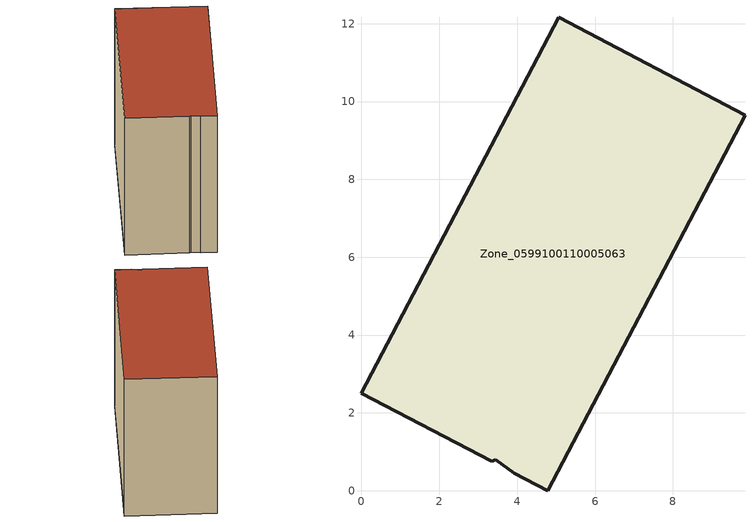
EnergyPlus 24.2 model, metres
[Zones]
Zone_0599100110005063
 floor ground (C_G): 3.45,0.8 3.34,0.76 0,2.51 5.06,12.16 9.85,9.65 4.78,0 3.92,0.45 z0
 wall outside (C_F): 4.78,0 9.85,9.65 5.06,12.16 0,2.51 3.34,0.76 3.45,0.8 3.92,0.45 4.78,0 z0:9.77
 roof outside (C_R): 3.34,0.76 3.45,0.8 3.92,0.45 4.78,0 9.85,9.65 5.06,12.16 0,2.51 z9.77
[BUILDING]
Pand.0599100110005063: North Axis=0; Terrain=City; Loads Convergence Tolerance Value=0.04; Temperature Convergence Tolerance Value=0.4; Solar Distribution=FullExterior; Maximum Number of Warmup Days=25; Minimum Number of Warmup Days=1
[Site:Location]
Rotterdam.The.Hague.AP_ZH_NLD Design_Conditions: Latitude=51.96; Longitude=4.45; Time Zone=1; Elevation=-4.5
[SITE:GROUNDTEMPERATURE:BUILDINGSURFACE]
18, 18, 18, 18, 18, 18, 18, 18, 18, 18, 18, 18
[MATERIAL] Thermal Absorptance=0.9; Solar Absorptance=0.7; Visible Absorptance=0.7
Name | Roughness | Thickness | Conductivity | Density | Specific Heat
G.TI.2015-2018 | MediumSmooth | 0.15 | 0.0428571 | 540 | 1210
F.TI.2015-2018 | Rough | 0.3 | 0.0666667 | 1920 | 840
R.TI.2015-2018 | MediumRough | 0.2 | 0.0333333 | 1500 | 1000
[CONSTRUCTION]
C_G: G.TI.2015-2018
C_F: F.TI.2015-2018
C_R: R.TI.2015-2018
[ZONE]
Zone_0599100110005063: Type=1; Multiplier=1; Ceiling Height=Autocalculate; Volume=Autocalculate; Floor Area=autocalculate; Part of Total Floor Area=Yes
[ZONEINFILTRATION:DESIGNFLOWRATE]
Infil_Zone_0599100110005063: Zone or ZoneList or Space or SpaceList=Zone_0599100110005063; Schedule=AlwaysOn; Design Flow Rate Calculation Method=Flow/Area; Flow Rate per Floor Area=0.0015; Constant Term Coefficient=1; Temperature Term Coefficient=0; Velocity Term Coefficient=0; Velocity Squared Term Coefficient=0
[HVACTEMPLATE:ZONE:IDEALLOADSAIRSYSTEM]
Zone_0599100110005063: Maximum Heating Supply Air Temperature=50; Minimum Cooling Supply Air Temperature=13; Maximum Heating Supply Air Humidity Ratio=0.0156; Minimum Cooling Supply Air Humidity Ratio=0.0077; Heating Limit=NoLimit; Cooling Limit=NoLimit; Dehumidification Control Type=ConstantSensibleHeatRatio; Cooling Sensible Heat Ratio=0.7; Dehumidification Setpoint=60; Humidification Control Type=None; Humidification Setpoint=30; Outdoor Air Method=None; Outdoor Air Flow Rate per Person=0.00944; Outdoor Air Flow Rate per Zone Floor Area=0; Outdoor Air Flow Rate per Zone=0; Demand Controlled Ventilation Type=None; Outdoor Air Economizer Type=NoEconomizer; Heat Recovery Type=None; Sensible Heat Recovery Effectiveness=0.7; Latent Heat Recovery Effectiveness=0.65
[ZONECONTROL:THERMOSTAT]
ThermostatControl_Zone_0599100110005063: Zone or ZoneList=Zone_0599100110005063; Control Type Schedule=DualSetpointControlType; Control 1=Thermostat_Zone_0599100110005063; Temperature Difference Between Cutout And Setpoint=0
[THERMOSTATSETPOINT:DUALSETPOINT]
Thermostat_Zone_0599100110005063: Heating Setpoint Temperature Schedule=HeatingSetpoint_Zone_0599100110005063; Cooling Setpoint Temperature Schedule=CoolingSetpoint_Zone_0599100110005063
[SCHEDULE:COMPACT]
HeatingSetpoint_Zone_0599100110005063: Through: 12/31, For: AllDays, Until: 24:00, 21
CoolingSetpoint_Zone_0599100110005063: Through: 12/31, For: AllDays, Until: 24:00, 24
DualSetpointControlType: Through: 12/31, For: AllDays, Until: 24:00, 4
AlwaysOn: Through: 12/31, For: AllDays, Until: 24:00, 1
